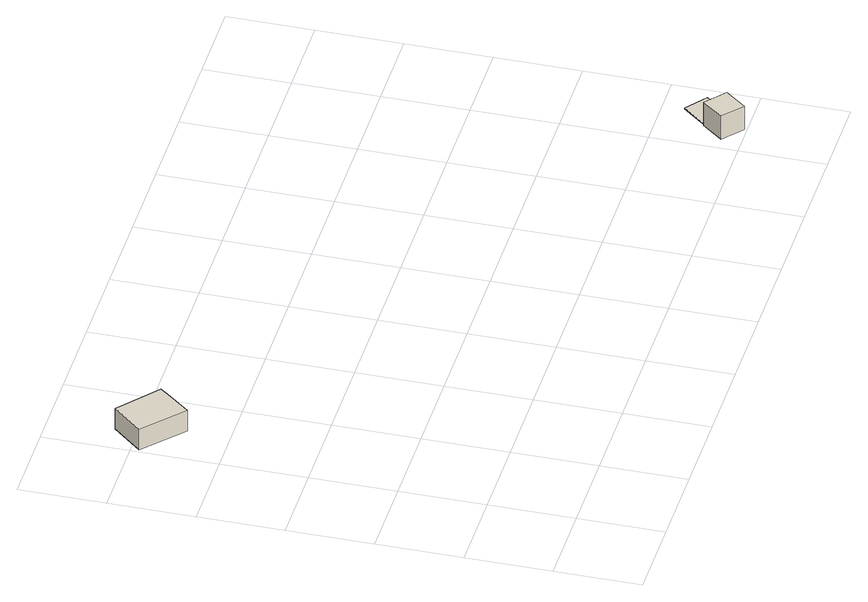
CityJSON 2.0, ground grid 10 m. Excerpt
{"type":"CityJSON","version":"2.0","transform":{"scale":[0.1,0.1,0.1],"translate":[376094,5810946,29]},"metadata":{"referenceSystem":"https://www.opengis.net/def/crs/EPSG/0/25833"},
"CityObjects":{
"building1":{"type":"Building","attributes":{"Gemeindeschluessel":"11000006","BezugspunktDach":"2200","function":"31001_3222","measuredHeight":2.68,"storeysAboveGround":1},"address":[{"country":"Germany","locality":"Berlin","thoroughfareNumber":"8137","thoroughfareName":"Wannseebadweg"}],"geometry":[{"type":"Solid","lod":"1","boundaries":[[[[0,1,2,3,4]],[[5,6,7,8,9]],[[5,9,4,3]],[[6,5,3,2]],[[7,6,2,1]],[[8,7,1,0]],[[9,8,0,4]]]]}]},
"building2":{"type":"Building","attributes":{"Gemeindeschluessel":"11000006","BezugspunktDach":"2200","function":"51009_1610","measuredHeight":3.13,"storeysAboveGround":0},"address":[{"country":"Germany","locality":"Berlin"}],"geometry":[{"type":"Solid","lod":"1","boundaries":[[[[10,11,12,13]],[[14,15,16,17]],[[14,17,13,12]],[[15,14,12,11]],[[16,15,11,10]],[[17,16,10,13]]]]}]},
"building3":{"type":"Building","attributes":{"Gemeindeschluessel":"11000006","BezugspunktDach":"2200","function":"31001_3222","measuredHeight":0.098,"storeysAboveGround":1},"address":[{"country":"Germany","locality":"Berlin","thoroughfareNumber":"8137 (1)","thoroughfareName":"Wannseebadweg"}],"geometry":[{"type":"Solid","lod":"1","boundaries":[[[[18,19,20,21]],[[22,23,24,25]],[[22,25,21,20]],[[23,22,20,19]],[[24,23,19,18]],[[25,24,18,21]]]]}]}
},
"vertices":[
[52,449,36],[76,478,36],[83,487,36],[36,526,36],[5,491,36],[36,526,9],[83,487,9],[76,478,9],[52,449,9],[5,491,9],
[738,3,42],[758,28,42],[734,48,42],[714,23,42],[734,48,11],[758,28,11],[738,3,11],[714,23,11],
[758,28,13],[782,56,13],[757,75,13],[734,48,13],[757,75,12],[782,56,12],[758,28,12],[734,48,12]
]}
